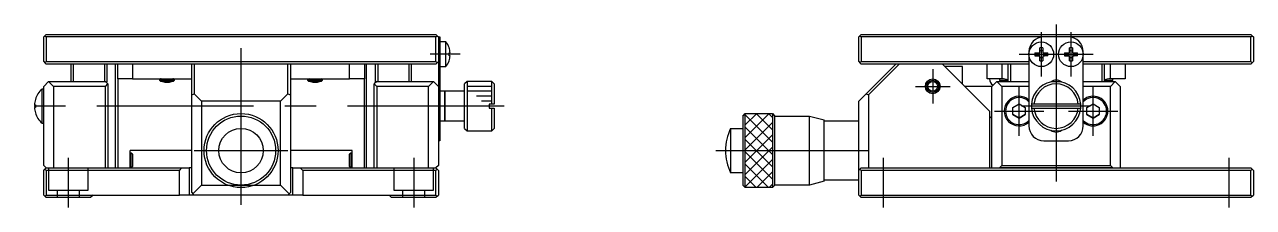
# Model space of a CAD drawing. Extents: x -184 to 367, y -136 to 138.
# Drawn here: x 118.4 to 367.5, y -20.5 to 16.5 of the extents above; entities that cross this region are included whole.
import ezdxf

# ---------------------------------------------------------------- set-up
doc = ezdxf.new("R2010")
doc.units = 0
doc.linetypes.add('CENTER', pattern=[50.8, 31.75, -6.35, 6.35, -6.35])
doc.linetypes.add('DASHED', pattern=[19.05, 12.7, -6.35])
doc.layers.get('0').update_dxf_attribs({"linetype": 'CONTINUOUS'})
doc.layers.add('CENTER', color=1, linetype='CENTER')

msp = doc.modelspace()

# ---------------------------------------------------------------- linework, layer by layer
at = {"color": 7, "linetype": 'CONTINUOUS'}
for p, q in [((122.29, 14), (122.54, 14.25)), ((122.29, 9), (122.29, 14)), ((122.54, 14.25), (122.79, 14.5)), ((122.54, 14.25), (122.79, 14)), ((122.79, 14.5), (201.79, 14.5)), ((122.79, 14), (122.79, 9)), ((201.79, 14), (122.79, 14)), ((201.79, 14.5), (202.04, 14.25)), ((201.79, 14), (202.04, 14.25)), ((201.79, 9), (201.79, 14)), ((202.04, 14.25), (202.29, 14)), ((202.29, 14), (202.29, 9)), ((202.29, 14), (202.59, 14)), ((202.59, 14), (202.59, 11)), ((203.82, 13), (202.59, 13)), ((203.82, 10.5), (203.82, 13)), ((287.5, 14), (287.75, 14.25)), ((287.5, 9), (287.5, 14)), ((288, 14.5), (287.75, 14.25)), ((287.75, 14.25), (288, 14)), ((288, 14.5), (367, 14.5)), ((325, 14), (288, 14)), ((288, 14), (288, 9)), ((330, 14), (325, 14)), ((367, 14), (330, 14)), ((367, 14.5), (367.25, 14.25)), ((367, 14), (367.25, 14.25)), ((367, 9), (367, 14)), ((367.25, 14.25), (367.5, 14)), ((367.5, 14), (367.5, 9)), ((202.59, 11), (202.59, 10.5)), ((202.59, 10.5), (202.59, 11)), ((202.59, 10.5), (202.59, -4)), ((203.82, 8), (203.82, 10.5)), ((204.46, 11.82), (204.46, 11.85)), ((204.46, 10.8), (204.67, 10.8)), ((204.46, 10.2), (204.46, 10.8)), ((204.67, 10.2), (204.46, 10.2)), ((322, 11), (322, 10.5)), ((322, 10.5), (322, -4)), ((323.18, 10.8), (324.2, 10.8)), ((324.2, 10.2), (323.18, 10.2)), ((323.18, 10.2), (323.86, 10.2)), ((323.86, 10.2), (324.2, 10.2)), ((324.2, 10.8), (324.2, 11.82)), ((324.2, 9.18), (324.2, 10.2)), ((324.8, 11.82), (324.8, 10.8)), ((324.8, 10.8), (325.82, 10.8)), ((324.8, 10.2), (324.8, 9.18)), ((325.82, 10.2), (324.8, 10.2)), ((324.8, 10.2), (325.14, 10.2)), ((325.82, 10.2), (325.14, 10.2)), ((329.18, 10.8), (330.2, 10.8)), ((330.2, 10.2), (329.18, 10.2)), ((329.18, 10.2), (329.86, 10.2)), ((329.86, 10.2), (330.2, 10.2)), ((330.2, 10.8), (330.2, 11.82)), ((330.2, 9.18), (330.2, 10.2)), ((330.8, 11.82), (330.8, 10.8)), ((330.8, 10.8), (331.82, 10.8)), ((330.8, 10.2), (330.8, 9.18)), ((331.82, 10.2), (330.8, 10.2)), ((330.8, 10.2), (331.14, 10.2)), ((331.82, 10.2), (331.14, 10.2)), ((333, 10.5), (333, 11)), ((333, -4), (333, 10.5)), ((122.29, 9), (122.54, 8.75)), ((122.54, 8.75), (122.79, 9)), ((122.54, 8.75), (122.79, 8.5)), ((122.79, 9), (201.79, 9)), ((125.29, 8.5), (122.79, 8.5)), ((129.29, 8.5), (125.29, 8.5)), ((127.79, 8.5), (127.79, 5)), ((128.29, 8.5), (128.29, 5)), ((135.29, 8.5), (129.29, 8.5)), ((134.6, 8.5), (134.6, 5)), ((135.09, 8.5), (135.09, 4.95)), ((139.29, 8.5), (135.29, 8.5)), ((136.87, -12.5), (136.87, 8.5)), ((137.29, 5.5), (137.29, 8.5)), ((185.29, 8.5), (139.29, 8.5)), ((140.29, 8.5), (140.29, 5.5)), ((152.29, 2.29), (152.29, 8.5)), ((152.79, 8.5), (152.79, 2.5)), ((171.79, 2.5), (171.79, 8.5)), ((172.29, 8.5), (172.29, 2.29)), ((184.29, 5.5), (184.29, 8.5)), ((189.29, 8.5), (185.29, 8.5)), ((187.29, 8.5), (187.29, 5.5)), ((187.72, -12.5), (187.72, 8.5)), ((195.29, 8.5), (189.29, 8.5)), ((189.49, 8.5), (189.49, 4.95)), ((189.99, 8.5), (189.99, 5)), ((199.29, 8.5), (195.29, 8.5)), ((196.29, 8.5), (196.29, 5)), ((196.79, 8.5), (196.79, 5)), ((201.79, 8.5), (199.29, 8.5)), ((201.79, 9), (202.04, 8.75)), ((202.04, 8.75), (201.79, 8.5)), ((202.04, 8.75), (202.29, 9)), ((202.29, 9), (202.29, 4)), ((202.59, 8), (203.82, 8)), ((204.46, 9.15), (204.46, 9.18)), ((287.5, 9), (287.75, 8.75)), ((287.75, 8.75), (288, 9)), ((287.75, 8.75), (288, 8.5)), ((288, 9), (322, 9)), ((290.5, 8.5), (288, 8.5)), ((289, 2.5), (295, 8.5)), ((295.71, 8.5), (289.5, 2.29)), ((294.5, 8.5), (290.5, 8.5)), ((300.5, 8.5), (294.5, 8.5)), ((304.5, 8.5), (300.5, 8.5)), ((322, 8.5), (304.5, 8.5)), ((314, -1), (304.5, 8.5)), ((308.5, 8), (305, 8)), ((308.5, 4.5), (308.5, 8)), ((313.5, 5.5), (313.5, 8.5)), ((316.5, 8.5), (316.5, 5.5)), ((317.75, 8.5), (317.75, 5)), ((318.25, 8.5), (318.25, 5)), ((333, 9), (367, 9)), ((350.5, 8.5), (333, 8.5)), ((336.75, 8.5), (336.75, 5)), ((337.25, 8.5), (337.25, 5)), ((338.5, 5.5), (338.5, 8.5)), ((341.5, 8.5), (341.5, 5.5)), ((354.5, 8.5), (350.5, 8.5)), ((360.5, 8.5), (354.5, 8.5)), ((364.5, 8.5), (360.5, 8.5)), ((367, 8.5), (364.5, 8.5)), ((367, 9), (367.25, 8.75)), ((367, 8.5), (367.25, 8.75)), ((367.25, 8.75), (367.5, 9)), ((122.29, 4), (123.29, 5)), ((123.29, 5), (134.79, 5)), ((124.29, 4), (123.29, 5)), ((135.29, 4.5), (134.79, 5)), ((137.29, 5.5), (137.29, 0.5)), ((140.29, 5.5), (137.29, 5.5)), ((140.29, 5.5), (152.29, 5.5)), ((145.79, 5.4), (145.79, 5.25)), ((145.79, 5.4), (145.79, 5.4)), ((145.79, 5.25), (145.9, 5.25)), ((145.79, 5.25), (146.04, 5)), ((145.9, 5.25), (148.68, 5.25)), ((148.54, 5), (146.04, 5)), ((148.54, 5), (148.79, 5.25)), ((148.68, 5.25), (148.79, 5.25)), ((148.79, 5.25), (148.79, 5.4)), ((148.79, 5.4), (148.79, 5.4)), ((172.29, 5.5), (184.29, 5.5)), ((175.8, 5.43), (175.79, 5.4)), ((175.79, 5.4), (175.79, 5.25)), ((175.79, 5.4), (175.79, 5.4)), ((175.79, 5.25), (176.04, 5)), ((175.79, 5.25), (175.9, 5.25)), ((176.17, 5.5), (175.8, 5.43)), ((175.9, 5.25), (178.68, 5.25)), ((178.54, 5), (176.04, 5)), ((178.54, 5), (178.79, 5.25)), ((178.68, 5.25), (178.79, 5.25)), ((178.79, 5.25), (178.79, 5.4)), ((178.79, 5.4), (178.79, 5.4)), ((187.29, 5.5), (184.29, 5.5)), ((187.29, 0.5), (187.29, 5.5)), ((189.79, 5), (189.29, 4.5)), ((189.79, 5), (201.29, 5)), ((201.29, 5), (200.29, 4)), ((201.29, 5), (202.29, 4)), ((208.09, 5), (207.59, 4.5)), ((213.09, 5), (208.09, 5)), ((208.09, 5), (208.09, -5)), ((213.09, 0.4), (213.09, 5)), ((213.59, 4.5), (213.09, 5)), ((316.5, 5.5), (313.5, 5.5)), ((315.5, 5), (314.5, 4)), ((315.5, 5), (322, 5)), ((315.5, 5), (316.5, 4)), ((316, 5.5), (316, 5.25)), ((316, 5.25), (317.75, 5.25)), ((316, 5.25), (316.25, 5)), ((326.6, 5), (327.5, 5)), ((327.5, 5), (328.4, 5)), ((333, 5), (336.25, 5)), ((336.25, 5), (338.75, 5)), ((337.25, 5.25), (339, 5.25)), ((341.5, 5.5), (338.5, 5.5)), ((338.5, 4), (339.5, 5)), ((338.75, 5), (339, 5.25)), ((338.75, 5), (339.5, 5)), ((339, 5.25), (339, 5.5)), ((340.5, 4), (339.5, 5)), ((122.29, 3.45), (121.95, 3.45)), ((121.95, -3.45), (121.95, 3.45)), ((122.29, -12), (122.29, 4)), ((124.29, 4), (124.29, -12.5)), ((134.79, 4), (124.29, 4)), ((134.79, 4), (135.29, 4.5)), ((134.79, -12.5), (134.79, 4)), ((134.84, 4.95), (135.09, 4.95)), ((135.09, 4.7), (135.09, 4.95)), ((135.29, 4.5), (135.29, -12.5)), ((152.29, 2.29), (152.79, 2.5)), ((152.79, 2.5), (154.29, 1)), ((170.29, 1), (171.79, 2.5)), ((171.79, 2.5), (172.29, 2.29)), ((189.29, -12.5), (189.29, 4.5)), ((189.29, 4.5), (189.79, 4)), ((189.74, 4.95), (189.49, 4.95)), ((189.49, 4.95), (189.49, 4.7)), ((189.79, 4), (189.79, -12.5)), ((200.29, 4), (189.79, 4)), ((200.29, -12.5), (200.29, 4)), ((202.29, 4), (202.29, -12)), ((203.59, 3), (202.59, 3)), ((207.59, 3), (203.59, 3)), ((203.59, 3), (203.59, -3)), ((203.59, -3), (203.59, 3)), ((207.59, -4.5), (207.59, 4.5)), ((213.09, 4), (208.09, 4)), ((213.09, 3), (208.09, 3)), ((213.59, 4.5), (213.59, 0.4)), ((287.5, 1), (289, 2.5)), ((289, 2.5), (289.5, 2.29)), ((314.5, 4), (309, 4)), ((314.5, -12.5), (314.5, 4)), ((316.5, 4), (316.5, -12)), ((322, 4), (316.5, 4)), ((338.5, 4), (333, 4)), ((338.5, -12), (338.5, 4)), ((340.5, 4), (340.5, -12.5)), ((120.41, 0.26), (120.6, 0.26)), ((120.6, 1.35), (120.6, 1.35)), ((120.6, 0.26), (120.6, -0.26)), ((137.29, 0.5), (137.29, -12.5)), ((152.29, -17.5), (152.29, 2.29)), ((170.29, 1), (154.29, 1)), ((154.29, 1), (154.29, -16)), ((170.29, -16), (170.29, 1)), ((172.29, 2.29), (172.29, -17.5)), ((187.29, -12.5), (187.29, 0.5)), ((213.09, 2), (210, 2)), ((213.09, 1), (211, 1)), ((213.09, 0.4), (212.59, 0.4)), ((212.59, 0.4), (212.59, -0.4)), ((213.59, 0.4), (213.09, 0.4)), ((287.5, -13), (287.5, 1)), ((289.5, 2.29), (289.5, -12.5)), ((318.75, -0.28), (320, 0.44)), ((320, 0.44), (321.25, -0.28)), ((323.02, 0.4), (322.52, 0.4)), ((331.98, 0.4), (323.02, 0.4)), ((332.48, 0.4), (331.98, 0.4)), ((333.75, -0.28), (335, 0.44)), ((335, 0.44), (336.25, -0.28)), ((120.6, -0.26), (120.41, -0.26)), ((120.6, -1.35), (120.6, -1.35)), ((212.59, -0.4), (213.09, -0.4)), ((213.09, -5), (213.09, -0.4)), ((213.09, -0.4), (213.59, -0.4)), ((213.59, -0.4), (213.59, -4.5)), ((264, -2), (264.5, -1.5)), ((264, -2), (264, -16)), ((264.5, -16.5), (264.5, -1.5)), ((269.32, -1.5), (264.5, -6.32)), ((266.82, -1.5), (264.5, -3.82)), ((264.5, -1.5), (270, -1.5)), ((270, -7.28), (264.5, -1.78)), ((270, -4.78), (266.72, -1.5)), ((270, -2.28), (269.22, -1.5)), ((270, -1.5), (270, -16.5)), ((270, -1.5), (270.5, -2)), ((270, -1.5), (270, -1.5)), ((270.5, -16), (270.5, -2)), ((270.5, -2), (277.5, -2)), ((270.5, -2), (270.5, -2)), ((277.5, -16), (277.5, -2)), ((277.5, -2), (280.5, -2.8)), ((277.5, -2), (277.5, -2)), ((314, -1), (314, -12.5)), ((314, -2.5), (314.5, -2)), ((314, -2.5), (314.5, -2)), ((318.75, -1.72), (318.75, -0.28)), ((320, -2.44), (318.75, -1.72)), ((318.75, -1.72), (320, -2.44)), ((321.25, -1.72), (320, -2.44)), ((320, -2.44), (321.25, -1.72)), ((321.25, -0.28), (321.25, -1.72)), ((322.52, -0.4), (332.48, -0.4)), ((322.52, -0.4), (323.02, -0.4)), ((323.02, -0.4), (331.98, -0.4)), ((331.98, -0.4), (332.48, -0.4)), ((333.75, -1.72), (333.75, -0.28)), ((335, -2.44), (333.75, -1.72)), ((333.75, -1.72), (335, -2.44)), ((336.25, -1.72), (335, -2.44)), ((335, -2.44), (336.25, -1.72)), ((336.25, -0.28), (336.25, -1.72)), ((121.95, -3.45), (122.29, -3.45)), ((202.59, -3), (203.59, -3)), ((202.59, -4), (202.59, -7)), ((203.59, -3), (207.59, -3)), ((207.59, -4.5), (208.09, -5)), ((213.09, -5), (213.59, -4.5)), ((261.5, -4.5), (261.5, -13.5)), ((261.5, -4.5), (264, -4.5)), ((270, -3.32), (264.5, -8.82)), ((270, -9.78), (264.5, -4.28)), ((280.5, -15.2), (280.5, -2.8)), ((280.5, -2.8), (280.5, -2.8)), ((280.5, -3), (287.5, -3)), ((202.59, -7), (202.29, -7)), ((208.09, -5), (213.09, -5)), ((270, -5.82), (264.5, -11.32)), ((270, -12.28), (264.5, -6.78)), ((325, -7), (330, -7)), ((152.29, -9), (139.79, -9)), ((139.79, -12.5), (139.79, -9)), ((140.04, -9.5), (139.79, -9.5)), ((140.04, -12.5), (140.04, -9.5)), ((140.29, -9.75), (140.04, -9.5)), ((140.29, -9.75), (140.29, -12.25)), ((184.79, -9), (172.29, -9)), ((184.54, -9.5), (184.29, -9.75)), ((184.29, -12.25), (184.29, -9.75)), ((184.54, -9.5), (184.54, -12.5)), ((184.79, -9.5), (184.54, -9.5)), ((184.79, -12.5), (184.79, -9)), ((270, -8.32), (264.5, -13.82)), ((270, -14.78), (264.5, -9.28)), ((122.79, -12.5), (122.29, -12)), ((140.04, -12.5), (140.29, -12.25)), ((184.29, -12.25), (184.54, -12.5)), ((202.29, -12), (201.79, -12.5)), ((270, -10.82), (264.5, -16.32)), ((269.22, -16.5), (264.5, -11.78)), ((316.5, -12), (316, -12.5)), ((316.5, -12), (338.5, -12)), ((339, -12.5), (338.5, -12)), ((122.29, -13), (122.54, -12.75)), ((122.29, -18), (122.29, -13)), ((122.79, -12.5), (122.54, -12.75)), ((122.54, -12.75), (122.79, -13)), ((122.79, -12.5), (150.29, -12.5)), ((149.79, -13), (122.79, -13)), ((122.79, -13), (122.79, -18)), ((149.79, -13), (150.29, -12.5)), ((149.79, -18), (149.79, -13)), ((150.29, -12.5), (151.79, -12.5)), ((152.29, -12.5), (151.79, -12.5)), ((151.79, -12.5), (151.79, -18)), ((172.79, -12.5), (172.29, -12.5)), ((172.79, -12.5), (174.29, -12.5)), ((172.79, -18), (172.79, -12.5)), ((174.29, -12.5), (201.79, -12.5)), ((174.29, -12.5), (174.79, -13)), ((201.79, -13), (174.79, -13)), ((174.79, -13), (174.79, -18)), ((202.04, -12.75), (201.79, -12.5)), ((201.79, -13), (202.04, -12.75)), ((201.79, -18), (201.79, -13)), ((202.04, -12.75), (202.29, -13)), ((202.29, -13), (202.29, -18)), ((264, -13.5), (261.5, -13.5)), ((266.72, -16.5), (264.5, -14.28)), ((270, -13.32), (266.82, -16.5)), ((287.5, -13), (287.75, -12.75)), ((287.5, -18), (287.5, -13)), ((287.75, -12.75), (288, -12.5)), ((287.75, -12.75), (288, -13)), ((288, -12.5), (316, -12.5)), ((367, -13), (288, -13)), ((288, -13), (288, -18)), ((339, -12.5), (316, -12.5)), ((316, -12.5), (339, -12.5)), ((339, -12.5), (367, -12.5)), ((367, -12.5), (367.25, -12.75)), ((367, -13), (367.25, -12.75)), ((367, -18), (367, -13)), ((367.25, -12.75), (367.5, -13)), ((367.5, -13), (367.5, -18)), ((152.54, -17.75), (154.29, -16)), ((154.29, -16), (170.29, -16)), ((170.29, -16), (172.04, -17.75)), ((264.5, -16.5), (264, -16)), ((270, -16.5), (264.5, -16.5)), ((270, -15.82), (269.32, -16.5)), ((270.5, -16), (270, -16.5)), ((277.5, -16), (270.5, -16)), ((280.5, -15.2), (277.5, -16)), ((287.5, -15), (280.5, -15)), ((122.29, -18), (122.54, -18.25)), ((122.54, -18.25), (122.79, -18)), ((122.79, -18.5), (122.54, -18.25)), ((122.79, -18), (132.29, -18)), ((131.79, -18.5), (122.79, -18.5)), ((132.29, -18), (131.79, -18.5)), ((132.29, -18), (149.79, -18)), ((151.79, -18), (149.79, -18)), ((152.79, -18), (151.79, -18)), ((152.29, -17.5), (152.54, -17.75)), ((152.54, -17.75), (152.79, -18)), ((171.79, -18), (152.79, -18)), ((171.79, -18), (172.04, -17.75)), ((172.79, -18), (171.79, -18)), ((172.04, -17.75), (172.29, -17.5)), ((174.79, -18), (172.79, -18)), ((174.79, -18), (192.29, -18)), ((192.29, -18), (201.79, -18)), ((192.29, -18), (192.79, -18.5)), ((201.79, -18.5), (192.79, -18.5)), ((201.79, -18), (202.04, -18.25)), ((202.04, -18.25), (201.79, -18.5)), ((202.04, -18.25), (202.29, -18)), ((287.5, -18), (287.75, -18.25)), ((287.75, -18.25), (288, -18)), ((287.75, -18.25), (288, -18.5)), ((288, -18), (367, -18)), ((318.5, -18.5), (288, -18.5)), ((327.5, -18.5), (318.5, -18.5)), ((336.5, -18.5), (327.5, -18.5)), ((367, -18.5), (336.5, -18.5)), ((367, -18), (367.25, -18.25)), ((367.25, -18.25), (367, -18.5)), ((367.25, -18.25), (367.5, -18))]:
    msp.add_line(p, q, dxfattribs=at)
at = {"color": 3, "linetype": 'DASHED'}
for p, q in [((123.29, -12.5), (123.29, -17)), ((131.29, -17), (131.29, -12.5)), ((193.29, -12.5), (193.29, -17)), ((201.29, -17), (201.29, -12.5)), ((123.29, -17), (131.29, -17)), ((125.04, -17), (125.04, -18.5)), ((129.54, -18.5), (129.54, -17)), ((193.29, -17), (201.29, -17)), ((195.04, -17), (195.04, -18.5)), ((199.54, -18.5), (199.54, -17))]:
    msp.add_line(p, q, dxfattribs=at)
at = {"color": 7, "linetype": 'CONTINUOUS'}
for centre, radius in [((324.5, 10.5), 2.5), ((330.5, 10.5), 2.5), ((302.5, 4), 1.23), ((302.5, 4), 1), ((162.29, -9), 7.5), ((162.29, -9), 7), ((162.29, -9), 4.5)]:
    msp.add_circle(centre, radius, dxfattribs=at)
at = {"color": 3, "linetype": 'CONTINUOUS'}
msp.add_circle((302.5, 4), 1.5, dxfattribs=at)
at = {"color": 7, "linetype": 'CONTINUOUS'}
for centre, radius, start, end in [((200.69, 10.5), 4, 19.7246, 38.6822), ((325, 11), 3, 90, 180), ((330, 11), 3, 0, 90), ((200.69, 10.5), 3.99, 4.3134, 19.2682), ((200.69, 10.5), 3.99, 340.7318, 355.6866), ((324.5, 10.5), 1.35, 167.1604, 192.8396), ((324.5, 10.5), 0.708, 154.9481, 205.0519), ((324.5, 10.5), 1.35, 77.1604, 102.8396), ((324.5, 10.5), 0.708, 64.9481, 115.0519), ((324.5, 10.5), 0.708, 334.9481, 25.0519), ((324.5, 10.5), 1.35, 347.1604, 12.8396), ((330.5, 10.5), 1.35, 167.1604, 192.8396), ((330.5, 10.5), 0.708, 154.9481, 205.0519), ((330.5, 10.5), 1.35, 77.1604, 102.8396), ((330.5, 10.5), 0.708, 64.9481, 115.0519), ((330.5, 10.5), 0.708, 334.9481, 25.0519), ((330.5, 10.5), 1.35, 347.1604, 12.8396), ((200.69, 10.5), 4, 321.3178, 340.2754), ((324.5, 10.5), 0.708, 244.9481, 295.0519), ((324.5, 10.5), 1.35, 257.1604, 282.8396), ((330.5, 10.5), 0.708, 244.9481, 295.0519), ((330.5, 10.5), 1.35, 257.1604, 282.8396), ((145.85, 5.4), 0.0537, 136.793, 181.2589), ((145.93, 5.3), 0.186, 101.4904, 131.0992), ((146.11, 4.45), 1.06, 91.2228, 101.6514), ((147.29, 7.44), 2.61, 249.2301, 290.7675), ((148.46, 4.27), 1.23, 79.7147, 88.7321), ((148.64, 5.24), 0.242, 59.354, 78.8669), ((148.73, 5.4), 0.0622, 0.5713, 60.1333), ((177.29, 7.44), 2.61, 249.2437, 290.7541), ((178.51, 4.8), 0.7, 69.6758, 90.578), ((178.73, 5.4), 0.0663, 0.3265, 66.3265), ((315.5, 5.5), 1.5, 180, 238.633), ((316.5, 0.5), 5, 75.5225, 90), ((327.5, 0), 5, 4.5886, 175.4114), ((327.5, 3.5), 1.75, 52.2619, 127.7381), ((338.5, 0.5), 5, 90, 104.4775), ((124.99, 0), 4.6, 131.4096, 162.92), ((327.5, 0), 4.5, 5.0997, 174.9003), ((124.99, 0), 4.59, 162.9344, 176.7546), ((320, -1), 3, 48.1897, 311.8103), ((320, -1), 2.75, 43.3418, 316.6582), ((327.5, 0), 5, 175.4114, 184.5886), ((327.5, 0), 5, 355.4114, 4.5886), ((335, -1), 3, 0, 131.8103), ((335, -1), 2.75, 0, 136.6582), ((124.99, 0), 4.59, 183.2454, 197.0656), ((124.99, 0), 4.6, 197.08, 228.5904), ((327.5, 0), 5, 184.5886, 355.4114), ((327.5, 0), 4.5, 185.0997, 354.9003), ((335, -1), 2.75, 223.3418, 0), ((335, -1), 3, 228.1897, 0), ((271.5, -9.08), 11, 155.3761, 179.5663), ((325, -4), 3, 180, 270), ((327.5, -3.5), 1.75, 232.2619, 307.7381), ((330, -4), 3, 270, 0), ((271.5, -8.92), 11, 180.4337, 204.6239), ((162.29, -16), 2, 267.5099, 270), ((162.29, -16), 2, 270, 272.4901)]:
    msp.add_arc(centre, radius, start, end, dxfattribs=at)
at = {"layer": 'CENTER', "color": 1, "linetype": 'CENTER'}
for p, q in [((162.29, -20), (162.29, 16.5)), ((324.5, 15), (324.5, 6)), ((327.5, 16.5), (327.5, -20.5)), ((330.5, 15), (330.5, 6)), ((206.67, 10.5), (200.59, 10.5)), ((320, 10.5), (335, 10.5)), ((302.5, 7.5), (302.5, 0.5)), ((299, 4), (306, 4)), ((320, -6), (320, 4)), ((335, -6), (335, 4)), ((215.59, 0), (118.41, 0)), ((334.5, 0), (320.5, 0)), ((315, -1), (325, -1)), ((330, -1), (340, -1)), ((152.79, -9), (171.79, -9)), ((258.5, -9), (289.5, -9)), ((127.29, -20.5), (127.29, -10.5)), ((197.29, -10.5), (197.29, -20.5)), ((292.5, -20.5), (292.5, -10.5)), ((362.5, -10.5), (362.5, -20.5))]:
    msp.add_line(p, q, dxfattribs=at)

doc.saveas('drawing.dxf')
